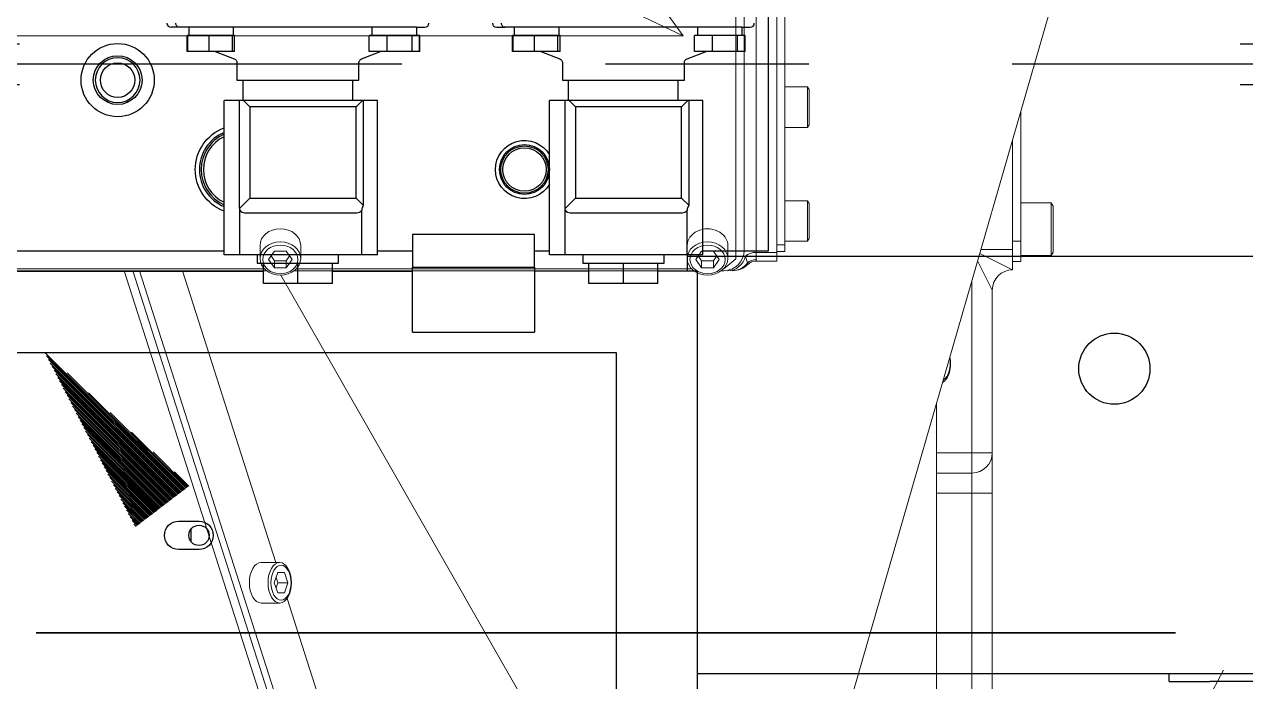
# Model space of a CAD drawing. Header units: millimetres. Extents: x 10462777 to 22643323, y 453826 to 1389191.
# Drawn here: x 11308372.9 to 11308673, y 596709.8 to 596871.5 of the extents above; entities that cross this region are included whole.
import ezdxf

# ---------------------------------------------------------------- set-up
doc = ezdxf.new("R2010")
doc.units = ezdxf.units.MM
doc.header["$LTSCALE"] = 200
doc.header["$MEASUREMENT"] = 0
for name, pattern in [('CENTER', [2, 1.25, -0.25, 0.25, -0.25]), ('CENTER2', [1.125, 0.75, -0.125, 0.125, -0.125]), ('DASHED', [3.5, 2, -1.5]), ('PHANTOM', [2.5, 1.25, -0.25, 0.25, -0.25, 0.25, -0.25])]:
    doc.linetypes.add(name, pattern=pattern)
doc.layers.get('0').update_dxf_attribs({"linetype": 'CONTINUOUS'})
for name, color, linetype in [('1', 1, 'CENTER'), ('2', 2, 'CONTINUOUS'), ('205', 4, 'CONTINUOUS'), ('DV1_DEFAULT', 7, 'CONTINUOUS')]:
    doc.layers.add(name, color=color, linetype=linetype)
doc.layers.add('LAYOUT', color=8, linetype='CONTINUOUS', lineweight=25)
doc.layers.add('TOP$23', color=7, linetype='CONTINUOUS', true_color=0xffffff)

# ---------------------------------------------------------------- blocks, each defined once
blk = doc.blocks.new('r710ic')
at = {"layer": 'DV1_DEFAULT', "color": 7, "linetype": 'Continuous', "lineweight": 0}
for p, q in [((272028.96, 104038.63), (272028.96, 104250.63)), ((271971.13, 104238.74), (271971.13, 104141.01)), ((271971.62, 104238.19), (271971.62, 104141.57)), ((271800.29, 104121.38), (271971.13, 104175.99)), ((271799.37, 104118.95), (271971.13, 104173.86)), ((271799.37, 104117.31), (271971.13, 104172.22)), ((271899.37, 104138.78), (271971.13, 104161.72)), ((271889.37, 104142.37), (271889.37, 104137.78)), ((271899.37, 104137.78), (271899.37, 104142.37)), ((271977.35, 104142.63), (271974.14, 104142.63)), ((271894.37, 104139.11), (271891.87, 104138.28)), ((271891.87, 104138.28), (271891.87, 104136.63)), ((271893.08, 104138.69), (271894.37, 104138.26)), ((271896.87, 104138.28), (271894.37, 104139.11)), ((271894.37, 104138.26), (271895.66, 104138.69)), ((271894.37, 104138.26), (271894.37, 104135.8)), ((271896.87, 104136.63), (271896.87, 104138.28)), ((271973.91, 104140.52), (271971.86, 104139.07)), ((271971.86, 104139.07), (271971.86, 104136.18)), ((271973.58, 104139.07), (271971.86, 104139.07)), ((271974.77, 104139.91), (271973.58, 104139.07)), ((271973.58, 104139.07), (271973.58, 104136.18)), ((271975.96, 104139.07), (271973.91, 104140.52)), ((271975.96, 104136.18), (271975.96, 104139.07)), ((271815.37, 104049.18), (271970.05, 104137.52)), ((271815.37, 104111.92), (271890.53, 104135.95)), ((271891.87, 104136.63), (271894.37, 104135.8)), ((271894.37, 104135.8), (271896.87, 104136.63)), ((271973.58, 104136.18), (271971.86, 104136.18)), ((271971.86, 104136.18), (271973.91, 104134.74)), ((271973.58, 104136.18), (271974.77, 104135.35)), ((271973.91, 104134.74), (271975.96, 104136.18)), ((271971.13, 104134.24), (271971.13, 104036.01)), ((271971.62, 104133.69), (271971.62, 104036.57)), ((271974.14, 104132.63), (271977.35, 104132.63)), ((272028.96, 104038.63), (272119.07, 104103.8)), ((272028.96, 104038.63), (272059.99, 104103.8)), ((271977.35, 104037.63), (271974.14, 104037.63)), ((271973.91, 104035.52), (271971.86, 104034.07)), ((271971.86, 104034.07), (271971.86, 104031.18)), ((271973.58, 104034.07), (271971.86, 104034.07)), ((271974.77, 104034.91), (271973.58, 104034.07)), ((271973.58, 104034.07), (271973.58, 104031.18)), ((271975.96, 104034.07), (271973.91, 104035.52)), ((271975.96, 104031.18), (271975.96, 104034.07)), ((271973.58, 104031.18), (271971.86, 104031.18)), ((271971.86, 104031.18), (271973.91, 104029.74)), ((271973.58, 104031.18), (271974.77, 104030.35)), ((271973.91, 104029.74), (271975.96, 104031.18)), ((271971.13, 104029.24), (271971.13, 104028.63)), ((271971.62, 104028.69), (271971.62, 104028.63)), ((271971.62, 104028.63), (271974.08, 104025.63)), ((271974.14, 104027.63), (271977.35, 104027.63)), ((271974.08, 104025.63), (272044.7, 104025.63)), ((271974.75, 104023.26), (271973, 104022.84)), ((271976.13, 104023.63), (272045.5, 104023.63)), ((271973.52, 104020.68), (271973.52, 104015.63)), ((271975.65, 104020.63), (271973.9, 104020.63)), ((272053.13, 104020.63), (271975.65, 104020.63)), ((271975.65, 104020.63), (271975.65, 104015.63)), ((271975.65, 104015.63), (271973.52, 104015.63)), ((272053.13, 104015.63), (271975.65, 104015.63)), ((271975.85, 104015.63), (271975.85, 104013.63)), ((271977.53, 104015.63), (271977.53, 104013.63)), ((272064.92, 103939.87), (271815.37, 104011.87)), ((271977.53, 104013.63), (271975.85, 104013.63)), ((272055.05, 104013.63), (271977.53, 104013.63)), ((271978.37, 104013.63), (271978.37, 104008.03)), ((271988.37, 104008.03), (271988.37, 104013.63)), ((272006.37, 104013.63), (272006.37, 104008.03)), ((272016.37, 104008.03), (272016.37, 104013.63)), ((271988.37, 104008.03), (271978.37, 104008.03)), ((271978.37, 104008.03), (271979.06, 104007.63)), ((271979.06, 104007.63), (271987.68, 104007.63)), ((271987.68, 104007.63), (271988.37, 104008.03)), ((272016.37, 104008.03), (272006.37, 104008.03)), ((272006.37, 104008.03), (272007.06, 104007.63)), ((272007.06, 104007.63), (272015.68, 104007.63)), ((272015.68, 104007.63), (272016.37, 104008.03)), ((271938.58, 103976.32), (271860.37, 103976.32)), ((271916.37, 103967.63), (271916.37, 103976.32)), ((271921.37, 103967.63), (271921.37, 103976.32)), ((271926.37, 103976.32), (271926.37, 103967.63)), ((271818.37, 103967.63), (271916.37, 103967.63)), ((271916.37, 103967.63), (271921.37, 103967.63)), ((271916.37, 103967.63), (271916.37, 103962.63)), ((271921.37, 103967.63), (271926.37, 103967.63)), ((271926.37, 103962.63), (271926.37, 103967.63)), ((271926.37, 103967.63), (271968.7, 103967.63)), ((271966.37, 103962.63), (271973.56, 103966.23)), ((271975.4, 103965.7), (271971.37, 103957.63)), ((271976.37, 103957.63), (271976.37, 103965.42)), ((271916.37, 103962.63), (271818.37, 103962.63)), ((271926.37, 103962.63), (271916.37, 103962.63)), ((271966.37, 103962.63), (271926.37, 103962.63)), ((271971.37, 103957.63), (271976.37, 103957.63)), ((271973.37, 103955.63), (271973.37, 103957.63)), ((271978.37, 103955.63), (271973.37, 103955.63)), ((271974.87, 103955.63), (271974.87, 103948.13)), ((271976.37, 103957.63), (272003.36, 103957.63)), ((271978.37, 103957.63), (271978.37, 103955.63)), ((271978.37, 103955.63), (272010.29, 103955.63)), ((271987.87, 103948.13), (271987.87, 103955.63)), ((271974.87, 103948.13), (271975.73, 103947.63)), ((271974.87, 103948.13), (271987.87, 103948.13)), ((271974.87, 103948.13), (271987.87, 103948.13)), ((271987, 103947.63), (271975.73, 103947.63)), ((271987, 103947.63), (271987.87, 103948.13))]:
    blk.add_line(p, q, dxfattribs=at)
at = {"layer": 'DV1_DEFAULT', "color": 3, "linetype": 'CENTER2', "lineweight": 0}
blk.add_circle((272041.37, 104232.63), 367.64, dxfattribs=at)
at = {"layer": 'DV1_DEFAULT', "color": 7, "linetype": 'Continuous', "lineweight": 0}
for centre, radius, start, end in [((272041.37, 104232.63), 213, 126.267, 191.5222), ((272041.37, 104232.63), 208, 127.2842, 190.912), ((271976.13, 104028.63), 5, 180, 270), ((271972.48, 104039.62), 16.79, 270.4754, 271.7807), ((271971.09, 104020.89), 2.41, 354.7971, 50.3942), ((271973.9, 104021.83), 1.21, 251.4113, 269.9008), ((271926.37, 103967.63), 5, 180, 270), ((271966.37, 103957.63), 5, 0, 90)]:
    blk.add_arc(centre, radius, start, end, dxfattribs=at)
for centre, major_axis, ratio, start_param, end_param in [((271894.37, 104142.37), (-5, 0), 0.573576, 3.141593, 6.283185), ((271977.35, 104137.63), (0, 5), 0.819152, 3.141593, 6.283185), ((271977.35, 104032.63), (0, -5), 0.819152, 0, 3.141593), ((271976.13, 104027.65), (5, 0), 0.912738, 3.141593, 4.433764), ((271976.13, 104026.52), (-5, 0), 0.943117, 0, 0.895665), ((271976.13, 104026.39), (-5, 0), 0.999853, 0.00039, 0.80547), ((271971.13, 104020.63), (0, 3), 0.923543, 4.712389, 5.539857), ((271973.93, 104020.63), (0, 3), 0.573576, 4.712389, 5.783093), ((271948.37, 103975.75), (5, 0), 0.573576, 3.453962, 5.038694), ((271948.37, 103975.42), (-4.31, 0), 0.573576, 0.304619, 1.904851)]:
    blk.add_ellipse(centre, major_axis=major_axis, ratio=ratio, start_param=start_param, end_param=end_param, dxfattribs=at)
for centre, major_axis, ratio in [((271974.14, 104137.63), (0, 5), 0.819152), ((271973.91, 104137.63), (0, -4.31), 0.819152), ((271894.37, 104137.78), (-5, 0), 0.573576), ((271894.37, 104137.46), (-4.31, 0), 0.573576), ((271974.14, 104032.63), (0, -5), 0.819152), ((271973.91, 104032.63), (0, -4.31), 0.819152)]:
    blk.add_ellipse(centre, major_axis=major_axis, ratio=ratio, dxfattribs=at)
at = {"layer": 'LAYOUT', "color": 3}
blk.add_circle((272041.37, 104232.63), 2050.12, dxfattribs=at)
blk = doc.blocks.new('A$C7DA30AB0')
at = {"layer": 'LAYOUT', "color": 6, "linetype": 'PHANTOM'}
blk.add_circle((3030.45, 3025.99, 0), 2693.02, dxfattribs=at)

msp = doc.modelspace()

# ---------------------------------------------------------------- hatches: boundary and pattern name
at = {"layer": '1', "linetype": 'Continuous'}
h = msp.add_hatch(dxfattribs=at)
h.set_pattern_fill('ANSI31', color=27, scale=0.300004, angle=315, style=0, pattern_type=0)
h.set_pattern_definition([(315, (11305118.15898, 603361.51223), (0.212135048, 0.212135048), [])])
h.paths.add_polyline_path([(11308377.88406, 596790.76865), (11308413.47885, 596758.0313), (11308400.13542, 596747.83141)], flags=0)

# ---------------------------------------------------------------- linework, layer by layer
at = {"layer": '1', "color": 124, "linetype": 'Continuous'}
for p, q in [((11308535.78021, 596814.47122, 0), (11309055.79369, 596814.47122, 0)), ((11308538.27862, 596711.76752, 0), (11308681.78838, 596711.76752, 0))]:
    msp.add_line(p, q, dxfattribs=at)
at = {"layer": '1', "color": 252, "linetype": 'Continuous'}
msp.add_line((11308535.7863, 596814.76899, 0), (11308535.7863, 596810.76893, 0), dxfattribs=at)
at = {"layer": '1', "color": 124, "linetype": 'Continuous'}
msp.add_circle((11308640.78779, 596786.76859, 0), 8.75012, dxfattribs=at)
at = {"layer": '2', "color": 172, "linetype": 'Continuous'}
for p, q in [((11308375.78403, 596721.76767, 0), (11308543.87258, 596721.76767, 0)), ((11308487.69946, 596721.76767, 0), (11308375.78403, 596721.76767, 0)), ((11308655.78801, 596721.76767, 0), (11308487.69946, 596721.76767, 0)), ((11308543.87258, 596721.76767, 0), (11308655.78801, 596721.76767, 0))]:
    msp.add_line(p, q, dxfattribs=at)
at = {"layer": '2', "color": 95, "linetype": 'Continuous'}
for p, q in [((11308405.78446, 596721.76767, 0), (11308375.78403, 596721.76767, 0)), ((11308375.78403, 596721.76767, 0), (11308378.59484, 596721.76767, 0)), ((11308479.62222, 596721.76767, 0), (11308378.59484, 596721.76767, 0)), ((11308405.78446, 596721.76767, 0), (11308524.7602, 596721.76767, 0)), ((11308479.62222, 596721.76767, 0), (11308506.81184, 596721.76767, 0)), ((11308625.78758, 596721.76767, 0), (11308506.81184, 596721.76767, 0)), ((11308551.94982, 596721.76767, 0), (11308524.7602, 596721.76767, 0)), ((11308551.94982, 596721.76767, 0), (11308652.9772, 596721.76767, 0)), ((11308655.78801, 596721.76767, 0), (11308625.78758, 596721.76767, 0)), ((11308655.78801, 596721.76767, 0), (11308652.9772, 596721.76767, 0))]:
    msp.add_line(p, q, dxfattribs=at)
at = {"layer": '2', "color": 252, "linetype": 'Continuous'}
for p, q in [((11308654.2871, 596709.79294, 0), (11308654.2871, 596711.7675, 0)), ((11308654.2871, 596709.79294, 0), (11308664.28724, 596709.79294, 0)), ((11308676.28741, 596709.79294, 0), (11308664.28724, 596709.79294, 0))]:
    msp.add_line(p, q, dxfattribs=at)
at = {"layer": '205', "color": 252, "linetype": 'Continuous'}
for p, q in [((11308555.78659, 596815.769, 0), (11308555.78659, 596877.51941, 0)), ((11308410.9791, 596870.76978, 0), (11308408.91081, 596870.76978, 0)), ((11308469.21709, 596870.76978, 0), (11308410.9791, 596870.76978, 0)), ((11308413.28456, 596870.76978, 0), (11308413.28456, 596868.76975, 0)), ((11308424.28472, 596868.76975, 0), (11308424.28472, 596870.76978, 0)), ((11308458.2852, 596870.76978, 0), (11308458.2852, 596868.76975, 0)), ((11308469.21709, 596870.76978, 0), (11308471.28539, 596870.76978, 0)), ((11308469.28536, 596868.76975, 0), (11308469.28536, 596870.76978, 0)), ((11308488.91194, 596870.76978, 0), (11308490.98024, 596870.76978, 0)), ((11308549.21822, 596870.76978, 0), (11308490.98024, 596870.76978, 0)), ((11308493.2857, 596870.76978, 0), (11308493.2857, 596868.76975, 0)), ((11308504.28586, 596868.76975, 0), (11308504.28586, 596870.76978, 0)), ((11308538.28634, 596870.76978, 0), (11308538.28634, 596868.76975, 0)), ((11308549.21822, 596870.76978, 0), (11308551.28652, 596870.76978, 0)), ((11308549.2865, 596868.76975, 0), (11308549.2865, 596870.76978, 0)), ((11308412.85697, 596864.7697, 0), (11308412.85697, 596868.76975, 0)), ((11308413.03559, 596868.76975, 0), (11308412.85697, 596868.76975, 0)), ((11308413.03556, 596864.7697, 0), (11308413.03556, 596868.76975, 0)), ((11308415.64137, 596868.76975, 0), (11308413.03556, 596868.76975, 0)), ((11308418.24718, 596868.76975, 0), (11308415.64137, 596868.76975, 0)), ((11308418.24718, 596864.7697, 0), (11308418.24718, 596868.76975, 0)), ((11308421.12172, 596868.76975, 0), (11308418.24718, 596868.76975, 0)), ((11308423.99626, 596868.76975, 0), (11308421.12172, 596868.76975, 0)), ((11308424.26499, 596868.76975, 0), (11308423.99626, 596868.76975, 0)), ((11308423.99626, 596864.7697, 0), (11308423.99626, 596868.76975, 0)), ((11308424.53372, 596868.76975, 0), (11308424.26499, 596868.76975, 0)), ((11308424.53372, 596864.7697, 0), (11308424.53372, 596868.76975, 0)), ((11308457.61866, 596864.7697, 0), (11308457.61866, 596868.76975, 0)), ((11308459.81805, 596868.76975, 0), (11308457.61866, 596868.76975, 0)), ((11308462.01744, 596868.76975, 0), (11308459.81805, 596868.76975, 0)), ((11308465.10075, 596868.76975, 0), (11308462.01744, 596868.76975, 0)), ((11308462.01744, 596864.7697, 0), (11308462.01744, 596868.76975, 0)), ((11308468.18406, 596868.76975, 0), (11308465.10075, 596868.76975, 0)), ((11308469.06798, 596868.76975, 0), (11308468.18406, 596868.76975, 0)), ((11308468.18406, 596864.7697, 0), (11308468.18406, 596868.76975, 0)), ((11308469.9519, 596868.76975, 0), (11308469.06798, 596868.76975, 0)), ((11308470.04908, 596868.76975, 0), (11308469.95189, 596868.76975, 0)), ((11308469.9519, 596864.7697, 0), (11308469.9519, 596868.76975, 0)), ((11308470.04908, 596864.7697, 0), (11308470.04908, 596868.76975, 0)), ((11308492.85811, 596864.7697, 0), (11308492.85811, 596868.76975, 0)), ((11308493.03673, 596868.76975, 0), (11308492.85811, 596868.76975, 0)), ((11308493.0367, 596864.7697, 0), (11308493.0367, 596868.76975, 0)), ((11308495.64251, 596868.76975, 0), (11308493.0367, 596868.76975, 0)), ((11308498.24832, 596868.76975, 0), (11308495.64251, 596868.76975, 0)), ((11308501.12286, 596868.76975, 0), (11308498.24832, 596868.76975, 0)), ((11308498.24832, 596864.7697, 0), (11308498.24832, 596868.76975, 0)), ((11308503.9974, 596868.76975, 0), (11308501.12286, 596868.76975, 0)), ((11308504.26613, 596868.76975, 0), (11308503.9974, 596868.76975, 0)), ((11308503.9974, 596864.7697, 0), (11308503.9974, 596868.76975, 0)), ((11308504.53485, 596868.76975, 0), (11308504.26613, 596868.76975, 0)), ((11308504.53485, 596864.7697, 0), (11308504.53485, 596868.76975, 0)), ((11308537.6198, 596864.7697, 0), (11308537.6198, 596868.76975, 0)), ((11308539.81919, 596868.76975, 0), (11308537.6198, 596868.76975, 0)), ((11308542.01858, 596868.76975, 0), (11308539.81919, 596868.76975, 0)), ((11308542.01858, 596864.7697, 0), (11308542.01858, 596868.76975, 0)), ((11308545.10189, 596868.76975, 0), (11308542.01858, 596868.76975, 0)), ((11308548.1852, 596868.76975, 0), (11308545.10189, 596868.76975, 0)), ((11308549.06912, 596868.76975, 0), (11308548.1852, 596868.76975, 0)), ((11308548.1852, 596864.7697, 0), (11308548.1852, 596868.76975, 0)), ((11308549.95304, 596868.76975, 0), (11308549.06912, 596868.76975, 0)), ((11308550.05022, 596868.76975, 0), (11308549.95302, 596868.76975, 0)), ((11308549.95304, 596864.7697, 0), (11308549.95304, 596868.76975, 0)), ((11308550.05022, 596864.7697, 0), (11308550.05022, 596868.76975, 0)), ((11308413.03559, 596864.7697, 0), (11308412.85697, 596864.7697, 0)), ((11308418.24718, 596864.7697, 0), (11308413.03556, 596864.7697, 0)), ((11308423.99626, 596864.7697, 0), (11308418.24718, 596864.7697, 0)), ((11308419.76448, 596864.7697, 0), (11308424.449, 596863.013, 0)), ((11308424.53372, 596864.7697, 0), (11308423.99626, 596864.7697, 0)), ((11308455.7472, 596863.013, 0), (11308460.43171, 596864.7697, 0)), ((11308462.01744, 596864.7697, 0), (11308457.61866, 596864.7697, 0)), ((11308468.18406, 596864.7697, 0), (11308462.01744, 596864.7697, 0)), ((11308469.9519, 596864.7697, 0), (11308468.18406, 596864.7697, 0)), ((11308470.04908, 596864.7697, 0), (11308469.95189, 596864.7697, 0)), ((11308493.03673, 596864.7697, 0), (11308492.85811, 596864.7697, 0)), ((11308498.24832, 596864.7697, 0), (11308493.0367, 596864.7697, 0)), ((11308503.9974, 596864.7697, 0), (11308498.24832, 596864.7697, 0)), ((11308499.76562, 596864.7697, 0), (11308504.45013, 596863.013, 0)), ((11308504.53485, 596864.7697, 0), (11308503.9974, 596864.7697, 0)), ((11308535.74833, 596863.013, 0), (11308540.43285, 596864.7697, 0)), ((11308542.01858, 596864.7697, 0), (11308537.6198, 596864.7697, 0)), ((11308548.1852, 596864.7697, 0), (11308542.01858, 596864.7697, 0)), ((11308549.95304, 596864.7697, 0), (11308548.1852, 596864.7697, 0)), ((11308550.05022, 596864.7697, 0), (11308549.95302, 596864.7697, 0)), ((11308425.09788, 596862.07666, 0), (11308425.09788, 596857.7696, 0)), ((11308455.09831, 596857.7696, 0), (11308455.09831, 596862.07666, 0)), ((11308505.09902, 596862.07666, 0), (11308505.09902, 596857.7696, 0)), ((11308535.09945, 596857.7696, 0), (11308535.09945, 596862.07666, 0)), ((11308425.09788, 596857.7696, 0), (11308455.09831, 596857.7696, 0)), ((11308426.5979, 596852.76953, 0), (11308426.5979, 596857.7696, 0)), ((11308453.59829, 596852.76953, 0), (11308453.59829, 596857.7696, 0)), ((11308505.09902, 596857.7696, 0), (11308535.09945, 596857.7696, 0)), ((11308506.59904, 596852.76953, 0), (11308506.59904, 596857.7696, 0)), ((11308533.59942, 596852.76953, 0), (11308533.59942, 596857.7696, 0)), ((11308422.08095, 596852.76953, 0), (11308421.94579, 596852.76953, 0)), ((11308421.94684, 596814.76899, 0), (11308421.94684, 596852.76953, 0)), ((11308425.71716, 596852.76953, 0), (11308422.08095, 596852.76953, 0)), ((11308425.76027, 596852.76953, 0), (11308425.71716, 596852.76953, 0)), ((11308426.75612, 596852.76953, 0), (11308425.76027, 596852.76953, 0)), ((11308425.76027, 596826.17219, 0), (11308425.76027, 596852.76953, 0)), ((11308428.30803, 596851.21761, 0), (11308426.75612, 596852.76953, 0)), ((11308455.95923, 596852.76953, 0), (11308426.75612, 596852.76953, 0)), ((11308454.40732, 596851.21761, 0), (11308455.95923, 596852.76953, 0)), ((11308456.16108, 596852.76953, 0), (11308455.95923, 596852.76953, 0)), ((11308456.16108, 596852.76953, 0), (11308456.16108, 596826.96619, 0)), ((11308459.48895, 596852.76953, 0), (11308456.16108, 596852.76953, 0)), ((11308459.62412, 596852.76953, 0), (11308459.48895, 596852.76953, 0)), ((11308459.62306, 596814.76899, 0), (11308459.62306, 596852.76953, 0)), ((11308502.08209, 596852.76953, 0), (11308501.94693, 596852.76953, 0)), ((11308501.94798, 596814.76899, 0), (11308501.94798, 596852.76953, 0)), ((11308505.7183, 596852.76953, 0), (11308502.08209, 596852.76953, 0)), ((11308505.7614, 596852.76953, 0), (11308505.7183, 596852.76953, 0)), ((11308506.75725, 596852.76953, 0), (11308505.7614, 596852.76953, 0)), ((11308505.7614, 596826.17219, 0), (11308505.7614, 596852.76953, 0)), ((11308508.30917, 596851.21761, 0), (11308506.75725, 596852.76953, 0)), ((11308535.96037, 596852.76953, 0), (11308506.75725, 596852.76953, 0)), ((11308534.40845, 596851.21761, 0), (11308535.96037, 596852.76953, 0)), ((11308536.16222, 596852.76953, 0), (11308535.96037, 596852.76953, 0)), ((11308536.16222, 596852.76953, 0), (11308536.16222, 596826.96619, 0)), ((11308539.49009, 596852.76953, 0), (11308536.16222, 596852.76953, 0)), ((11308539.62525, 596852.76953, 0), (11308539.49009, 596852.76953, 0)), ((11308539.6242, 596814.76899, 0), (11308539.6242, 596852.76953, 0)), ((11308454.40732, 596851.21761, 0), (11308428.30803, 596851.21761, 0)), ((11308428.30803, 596851.21761, 0), (11308428.30803, 596828.71995, 0)), ((11308454.40732, 596828.71995, 0), (11308454.40732, 596851.21761, 0)), ((11308534.40845, 596851.21761, 0), (11308508.30917, 596851.21761, 0)), ((11308508.30917, 596851.21761, 0), (11308508.30917, 596828.71995, 0)), ((11308534.40845, 596828.71995, 0), (11308534.40845, 596851.21761, 0)), ((11308428.30803, 596828.71995, 0), (11308425.76027, 596826.17219, 0)), ((11308428.30803, 596828.71995, 0), (11308454.40732, 596828.71995, 0)), ((11308454.40732, 596828.71995, 0), (11308456.16108, 596826.96619, 0)), ((11308508.30917, 596828.71995, 0), (11308505.7614, 596826.17219, 0)), ((11308508.30917, 596828.71995, 0), (11308534.40845, 596828.71995, 0)), ((11308534.40845, 596828.71995, 0), (11308536.16222, 596826.96619, 0)), ((11308425.78474, 596825.80815, 0), (11308425.78474, 596825.99235, 0)), ((11308425.78474, 596814.76899, 0), (11308425.78474, 596825.80815, 0)), ((11308427.78477, 596825.0802, 0), (11308453.78514, 596825.0802, 0)), ((11308455.78517, 596825.99235, 0), (11308455.78517, 596825.80815, 0)), ((11308455.78517, 596814.76899, 0), (11308455.78517, 596825.80815, 0)), ((11308456.16108, 596826.96619, 0), (11308455.85275, 596826.29055, 0)), ((11308505.78588, 596825.80815, 0), (11308505.78588, 596825.99235, 0)), ((11308505.78588, 596814.76899, 0), (11308505.78588, 596825.80815, 0)), ((11308507.78591, 596825.0802, 0), (11308533.78627, 596825.0802, 0)), ((11308535.7863, 596825.99235, 0), (11308535.7863, 596825.80815, 0)), ((11308535.7863, 596814.76899, 0), (11308535.7863, 596825.80815, 0)), ((11308536.16222, 596826.96619, 0), (11308535.85388, 596826.29055, 0)), ((11308498.28577, 596819.76906, 0), (11308468.28534, 596819.76906, 0)), ((11308468.28534, 596819.76906, 0), (11308468.28534, 596811.76894, 0)), ((11308498.28577, 596811.76894, 0), (11308498.28577, 596819.76906, 0)), ((11308228.28819, 596815.769, 0), (11308421.94094, 596815.769, 0)), ((11308459.62272, 596815.769, 0), (11308468.28534, 596815.769, 0)), ((11308498.28577, 596815.769, 0), (11308501.94207, 596815.769, 0)), ((11308539.62386, 596815.769, 0), (11308555.78659, 596815.769, 0)), ((11308422.08095, 596814.76899, 0), (11308421.94579, 596814.76899, 0)), ((11308425.71716, 596814.76899, 0), (11308422.08095, 596814.76899, 0)), ((11308425.78474, 596814.76899, 0), (11308425.71716, 596814.76899, 0)), ((11308427.78477, 596814.76899, 0), (11308425.78474, 596814.76899, 0)), ((11308453.78514, 596814.76899, 0), (11308427.78477, 596814.76899, 0)), ((11308430.09795, 596814.76899, 0), (11308430.09795, 596812.76896, 0)), ((11308430.09795, 596812.76896, 0), (11308440.0981, 596812.76896, 0)), ((11308431.59798, 596807.76889, 0), (11308431.59798, 596812.76896, 0)), ((11308440.0981, 596807.76889, 0), (11308440.0981, 596812.76896, 0)), ((11308440.0981, 596812.76896, 0), (11308450.09824, 596812.76896, 0)), ((11308448.59822, 596807.76889, 0), (11308448.59822, 596812.76896, 0)), ((11308450.09824, 596812.76896, 0), (11308450.09824, 596814.76899, 0)), ((11308455.78517, 596814.76899, 0), (11308453.78514, 596814.76899, 0)), ((11308455.85275, 596814.76899, 0), (11308455.78517, 596814.76899, 0)), ((11308459.48895, 596814.76899, 0), (11308455.85275, 596814.76899, 0)), ((11308459.62412, 596814.76899, 0), (11308459.48895, 596814.76899, 0)), ((11308502.08209, 596814.76899, 0), (11308501.94693, 596814.76899, 0)), ((11308505.7183, 596814.76899, 0), (11308502.08209, 596814.76899, 0)), ((11308505.78588, 596814.76899, 0), (11308505.7183, 596814.76899, 0)), ((11308507.78591, 596814.76899, 0), (11308505.78588, 596814.76899, 0)), ((11308533.78627, 596814.76899, 0), (11308507.78591, 596814.76899, 0)), ((11308510.09909, 596814.76899, 0), (11308510.09909, 596812.76896, 0)), ((11308510.09909, 596812.76896, 0), (11308520.09923, 596812.76896, 0)), ((11308511.59911, 596807.76889, 0), (11308511.59911, 596812.76896, 0)), ((11308520.09923, 596807.76889, 0), (11308520.09923, 596812.76896, 0)), ((11308520.09923, 596812.76896, 0), (11308530.09937, 596812.76896, 0)), ((11308528.59935, 596807.76889, 0), (11308528.59935, 596812.76896, 0)), ((11308530.09937, 596812.76896, 0), (11308530.09937, 596814.76899, 0)), ((11308535.7863, 596814.76899, 0), (11308533.78627, 596814.76899, 0)), ((11308535.85388, 596814.76899, 0), (11308535.7863, 596814.76899, 0)), ((11308539.49009, 596814.76899, 0), (11308535.85388, 596814.76899, 0)), ((11308539.62525, 596814.76899, 0), (11308539.49009, 596814.76899, 0)), ((11308228.28194, 596810.76893, 0), (11308431.59482, 596810.76893, 0)), ((11308448.59756, 596810.76893, 0), (11308468.28534, 596810.76893, 0)), ((11308468.28534, 596811.76894, 0), (11308498.28577, 596811.76894, 0)), ((11308468.28534, 596795.76872, 0), (11308468.28534, 596811.76876, 0)), ((11308498.28577, 596811.76876, 0), (11308498.28577, 596795.76872, 0)), ((11308511.59971, 596810.76893, 0), (11308498.28577, 596810.76893, 0)), ((11308538.28634, 596810.76893, 0), (11308528.59933, 596810.76893, 0)), ((11308538.28634, 596560.76538, 0), (11308538.28634, 596810.76893, 0)), ((11308440.0981, 596807.76889, 0), (11308431.59798, 596807.76889, 0)), ((11308448.59822, 596807.76889, 0), (11308440.0981, 596807.76889, 0)), ((11308520.09923, 596807.76889, 0), (11308511.59911, 596807.76889, 0)), ((11308528.59935, 596807.76889, 0), (11308520.09923, 596807.76889, 0)), ((11308468.28534, 596795.76872, 0), (11308498.28577, 596795.76872, 0)), ((11308158.28094, 596790.76865, 0), (11308518.28605, 596790.76865, 0)), ((11308518.28605, 596790.76865, 0), (11308518.28605, 596560.76538, 0)), ((11308410.78453, 596749.26806, 0), (11308415.7846, 596749.26806, 0)), ((11308413.78457, 596747.26287, 0), (11308413.78457, 596744.25847, 0)), ((11308415.7846, 596742.26796, 0), (11308410.78453, 596742.26796, 0))]:
    msp.add_line(p, q, dxfattribs=at)
for centre, radius in [((11308395.78431, 596857.7696, 0), 9.00013), ((11308395.78431, 596857.7696, 0), 6.00009), ((11308395.78431, 596857.7696, 0), 4.25006), ((11308495.78574, 596835.76929, 0), 6.12186), ((11308495.78574, 596835.76929, 0), 5.8107), ((11308495.78574, 596835.76929, 0), 5.35008), ((11308415.7846, 596745.76801, 0), 2.50004)]:
    msp.add_circle(centre, radius, dxfattribs=at)
at = {"layer": '205', "color": 252, "linetype": 'Continuous', "extrusion": (0, 0, -1)}
msp.add_circle((-11308395.78431, 596857.7696, 0), 5.50008, dxfattribs=at)
at = {"layer": '205', "color": 252, "linetype": 'Continuous'}
for centre, radius, start, end in [((11308408.91081, 596871.7698, 0), 1.00001, 180, 270), ((11308471.28539, 596871.7698, 0), 1.00001, 270, 0), ((11308488.91194, 596871.7698, 0), 1.00001, 180, 270), ((11308551.28652, 596871.7698, 0), 1.00001, 270, 0), ((11308425.78474, 596835.76929, 0), 9.89811, 112.8037715, 247.1794361), ((11308425.78474, 596835.76929, 0), 9.47985, 113.8725143, 180), ((11308425.78474, 596835.76929, 0), 8.92823, 115.447478, 180), ((11308425.78474, 596835.76929, 0), 9.47985, 180, 246.1106229), ((11308425.78474, 596835.76929, 0), 8.92823, 180, 244.5355799)]:
    msp.add_arc(centre, radius, start, end, dxfattribs=at)
at = {"layer": '205', "color": 252, "linetype": 'Continuous', "extrusion": (0, 0, -1)}
for centre, radius, start, end in [((-11308424.09787, 596862.07666, 0), 1.00001, 110.5560452, 180), ((-11308456.09832, 596862.07666, 0), 1.00001, 0, 69.4439548), ((-11308504.09901, 596862.07666, 0), 1.00001, 110.5560452, 180), ((-11308536.09946, 596862.07666, 0), 1.00001, 0, 69.4439548), ((-11308425.78474, 596835.76929, 0), 10.92899, 290.5537878, 69.4406706), ((-11308495.78574, 596835.76929, 0), 7.1541, 210.5325292, 149.4731787), ((-11308410.78453, 596745.76801, 0), 3.50005, 270, 90), ((-11308415.7846, 596745.76801, 0), 3.50005, 90, 270)]:
    msp.add_arc(centre, radius, start, end, dxfattribs=at)
at = {"layer": '205', "color": 252, "linetype": 'Continuous'}
for centre, major_axis, ratio, start_param, end_param in [((11308420.78467, 596825.99235, 0), (5.00007, 0), 0.363970236, 0, 0.098981763), ((11308427.78477, 596825.80815, 0), (2.00003, 0), 0.363970234, 3.141592654, 4.71238898), ((11308453.78514, 596825.80815, 0), (2.00003, 0), 0.363970234, 4.71238898, 6.283185307), ((11308460.78524, 596825.99235, 0), (5.00007, 0), 0.363970234, 2.976992811, 3.141592654), ((11308500.78581, 596825.99235, 0), (5.00007, 0), 0.36397023, 6.283185307, 6.382167068), ((11308507.78591, 596825.80815, 0), (2.00003, 0), 0.363970234, 3.141592654, 4.71238898), ((11308533.78627, 596825.80815, 0), (2.00003, 0), 0.363970234, 4.71238898, 6.283185307), ((11308540.78637, 596825.99235, 0), (5.00007, 0), 0.363970233, 2.976992811, 3.141592654)]:
    msp.add_ellipse(centre, major_axis=major_axis, ratio=ratio, start_param=start_param, end_param=end_param, dxfattribs=at)
for points in [[(11308410.9791, 596870.76978, 0), (11308410.87641, 596870.76978, 0), (11308410.77363, 596870.78986, 0), (11308410.5746, 596870.873, 0), (11308410.48078, 596870.93463, 0), (11308410.31023, 596871.10552, 0), (11308410.23532, 596871.21451, 0), (11308410.12879, 596871.4706, 0), (11308410.09767, 596871.61816, 0), (11308410.09767, 596871.7698, 0)], [(11308490.98024, 596870.76978, 0), (11308490.87755, 596870.76978, 0), (11308490.77476, 596870.78986, 0), (11308490.57574, 596870.873, 0), (11308490.48192, 596870.93463, 0), (11308490.31136, 596871.10552, 0), (11308490.23645, 596871.21451, 0), (11308490.12992, 596871.4706, 0), (11308490.09881, 596871.61816, 0), (11308490.09881, 596871.7698, 0)]]:
    msp.add_open_spline(points, degree=3, knots=[0, 0, 0, 0, 0.25, 0.25, 0.5, 0.5, 0.75, 0.75, 1, 1, 1, 1], dxfattribs=at)
at = {"layer": 'TOP$23', "linetype": 'DASHED'}
for p, q in [((11307971.66913, 596866.71124), (11308715.66913, 596866.71124)), ((11307971.66913, 596856.71124), (11308715.66913, 596856.71124))]:
    msp.add_line(p, q, dxfattribs=at)
at = {"layer": 'TOP$23', "linetype": 'CENTER'}
msp.add_line((11308865.66913, 596861.71124), (11307821.66913, 596861.71124), dxfattribs=at)

# ---------------------------------------------------------------- block references
at = {"ltscale": 10, "rotation": 180}
msp.add_blockref('A$C7DA30AB0', (11313764.24811, 600747.76955, 0), dxfattribs=at)
at = {"layer": 'LAYOUT', "color": 2, "rotation": 89.99999999999999}
msp.add_blockref('r710ic', (11412573.40786, 324839.74027, 0), dxfattribs=at)

doc.saveas('drawing.dxf')
